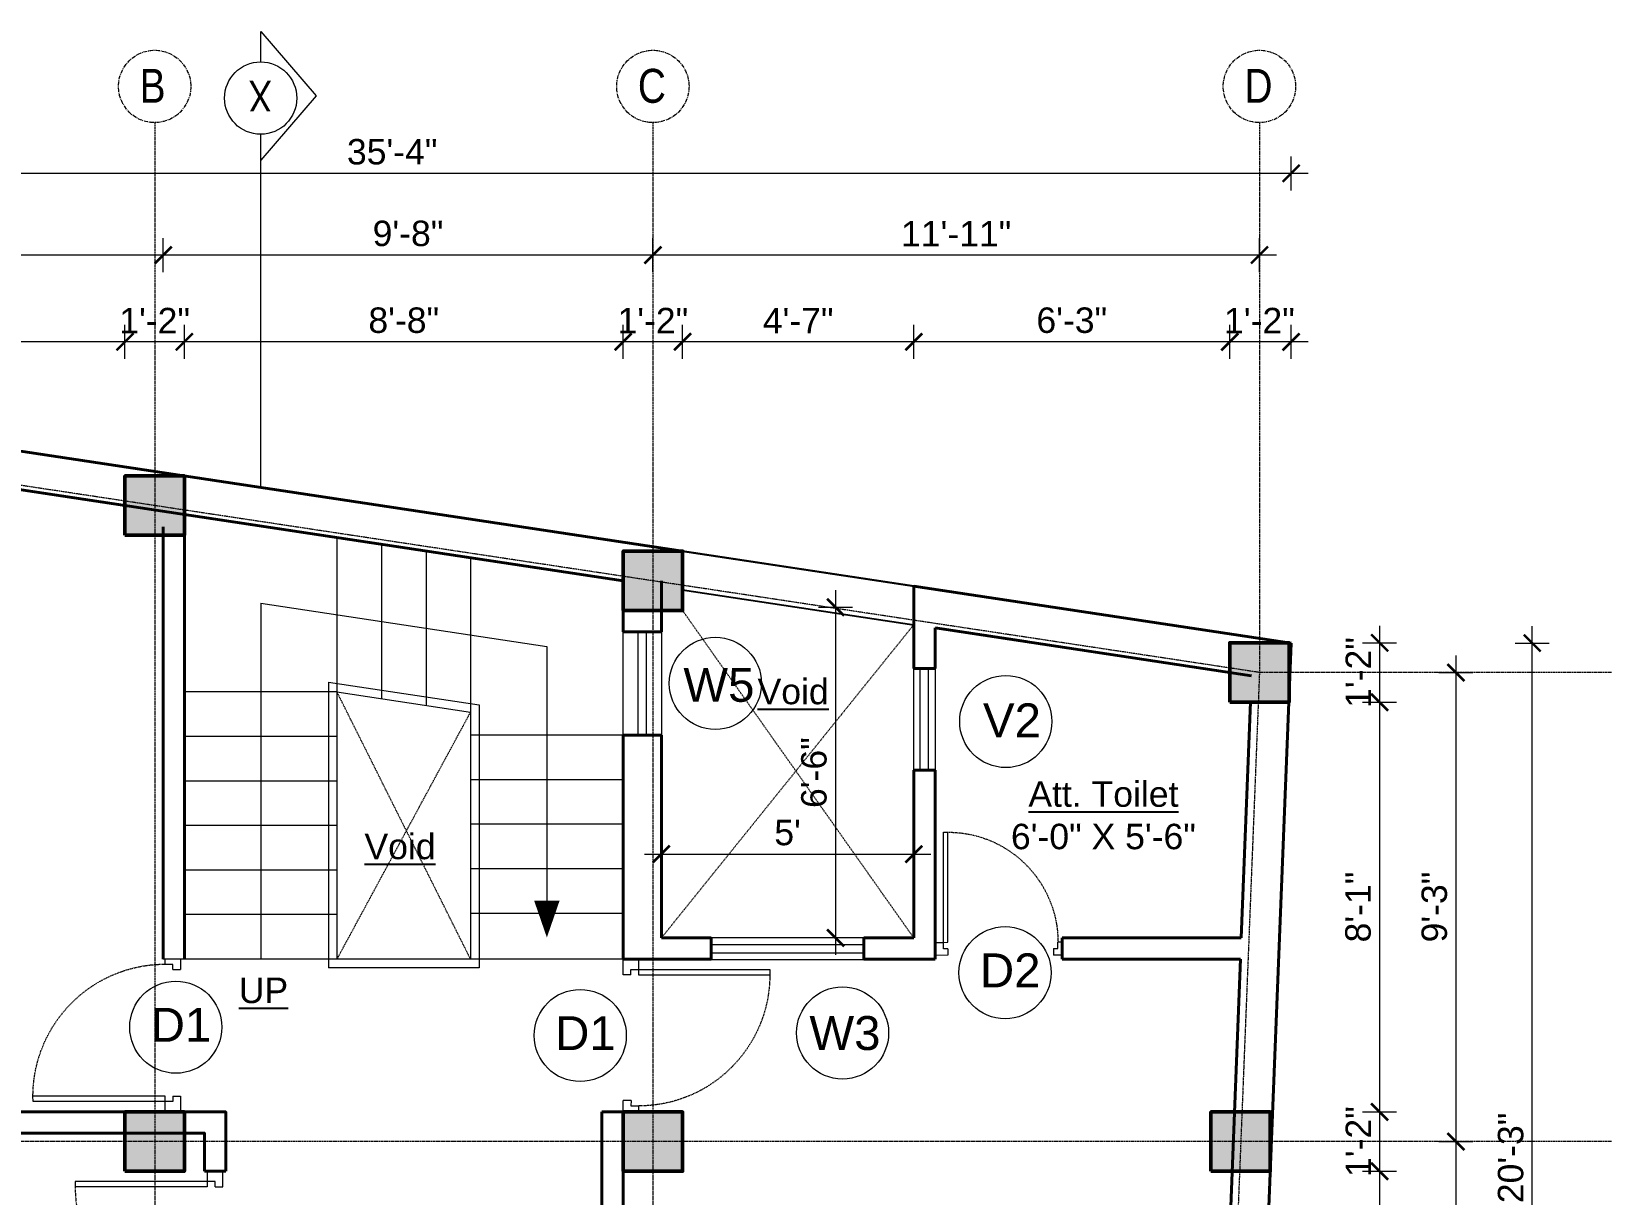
# Model space of a CAD drawing. Header units: inches. Extents: x 136316 to 155547, y -21384 to -17606.
# Drawn here: x 149038.8 to 149411.4, y -19644 to -19369.8 of the extents above; entities that cross this region are included whole.
import ezdxf

# ---------------------------------------------------------------- set-up
doc = ezdxf.new("R2010")
doc.units = ezdxf.units.IN
doc.header["$LTSCALE"] = 0.5
doc.header["$MEASUREMENT"] = 0
doc.header["$PDMODE"] = 66
doc.linetypes.add('CENTER', pattern=[2, 1.25, -0.25, 0.25, -0.25])
doc.linetypes.add('HIDDEN', pattern=[0.375, 0.25, -0.125])
for name, color, linetype, lineweight in [('Annotate-Lite.w', 177, 'Continuous', 9), ('Annotations-Bold.w', 177, 'Continuous', 13), ('C-COLUMN', 1, 'Continuous', 50), ('DIM', 4, 'Continuous', 5), ('DIM 1-100', 4, 'Continuous', 13), ('Door-Window.w', 4, 'Continuous', 15), ('HACTH', 253, 'Continuous', 9), ('stair', 132, 'Continuous', 13), ('TEXT', 220, 'Continuous', 9), ('Toilet', 7, 'Continuous', 25), ('wall', 1, 'Continuous', 40), ('wall light', 6, 'Continuous', 25), ('window', 4, 'Continuous', 13)]:
    doc.layers.add(name, color=color, linetype=linetype, lineweight=lineweight)
doc.styles.add('ARAIL', font='ARIALN.TTF')
doc.styles.add('arial.', font='arial.ttf')
doc.styles.add('gaurav', font='arial.ttf')
doc.styles.get("Standard").update_dxf_attribs({"font": 'arial.ttf'})
doc.dimstyles.new('1 by 96', dxfattribs={"dimtxt": 6, "dimasz": 4, "dimexe": 4, "dimexo": 4, "dimgap": 2, "dimtad": 1, "dimdec": 0, "dimzin": 0, "dimdsep": 46, "dimlunit": 4, "dimtxsty": 'Standard', "dimblk": 'ARCHTICK', "dimcen": 0, "dimdle": 4, "dimadec": 0, "dimazin": 0, "dimtfac": 1, "dimtdec": 0, "dimtix": 1, "dimtofl": 0, "dimtmove": 1, "dimatfit": 3, "dimldrblk": 'ARCHTICK', "dimfxl": 4, "dimfxlon": 1, "dimtolj": 1, "dimtzin": 0, "dimlwd": -1, "dimlwe": -1, "dimarcsym": 0})

# ---------------------------------------------------------------- blocks, each defined once
blk = doc.blocks.new('3-0')
at = {"ltscale": 3}
for p, q in [((11063.05, 10097.68), (11065.97, 10099.9)), ((11065.97, 10099.9), (11066.71, 10098.92)), ((11063.05, 10097.68), (11064.53, 10095.73)), ((11065.99, 10096.84), (11064.53, 10095.73)), ((11065.25, 10097.81), (11066.71, 10098.92)), ((11065.99, 10096.84), (11065.25, 10097.81)), ((11085.5, 10074.13), (11110.32, 10092.96)), ((11111.05, 10091.97), (11110.32, 10092.96)), ((11086.24, 10073.15), (11111.05, 10091.97)), ((11086.24, 10073.15), (11085.5, 10074.13)), ((11084.04, 10073.02), (11082.57, 10071.91)), ((11082.57, 10071.91), (11084.79, 10068.98)), ((11084.04, 10073.02), (11084.78, 10072.04)), ((11084.78, 10072.04), (11086.24, 10073.15)), ((11084.79, 10068.98), (11087.72, 10071.2)), ((11087.72, 10071.2), (11086.24, 10073.15))]:
    blk.add_line(p, q, dxfattribs=at)
at = {"layer": 'Door-Window.w', "color": 9, "linetype": 'HIDDEN', "lineweight": 18}
blk.add_arc((11085.5, 10074.13), 31.16, 37.1906, 127.1465, dxfattribs=at)
blk = doc.blocks.new('_ArchTick')
at = {"color": 0, "linetype": 'ByBlock', "const_width": 0.15}
blk.add_lwpolyline([(-0.5, -0.5), (0.5, 0.5)], dxfattribs=at)
blk = doc.blocks.new('*D372')
at = {"layer": 'Defpoints', "color": 0, "transparency": 16777216}
for p in [(149246.86, -19563.72), (149187.32, -19583.5), (149246.86, -19583.5)]:
    blk.add_point(p, dxfattribs=at)
at = {"layer": 'DIM 1-100', "color": 0, "transparency": 16777216}
for p, q in [((149187.32, -19567.72), (149187.32, -19559.72)), ((149246.86, -19567.72), (149246.86, -19559.72)), ((149183.32, -19563.72), (149250.86, -19563.72))]:
    blk.add_line(p, q, dxfattribs=at)
at = {"layer": 'DIM 1-100', "color": 0, "transparency": 16777216, "xscale": 4, "yscale": 4, "zscale": 4, "rotation": 180}
blk.add_blockref('_ArchTick', (149187.32, -19563.72), dxfattribs=at)
at = {"layer": 'DIM 1-100', "color": 0, "transparency": 16777216, "xscale": 4, "yscale": 4, "zscale": 4}
blk.add_blockref('_ArchTick', (149246.86, -19563.72), dxfattribs=at)
at = {"layer": 'DIM 1-100', "color": 0, "transparency": 16777216, "insert": (149217.09, -19558.67), "char_height": 6, "attachment_point": 5}
blk.add_mtext("\\A1;5'", dxfattribs=at)
blk = doc.blocks.new('*D299')
at = {"layer": 'Defpoints', "color": 0, "transparency": 16777216}
for p in [(149219.59, -19505.51), (149228.4, -19583.5), (149246.86, -19583.5)]:
    blk.add_point(p, dxfattribs=at)
at = {"layer": 'DIM 1-100', "color": 0, "transparency": 16777216}
for p, q in [((149228.4, -19501.51), (149228.4, -19587.5)), ((149224.4, -19505.51), (149232.4, -19505.51)), ((149232.4, -19583.5), (149224.4, -19583.5))]:
    blk.add_line(p, q, dxfattribs=at)
at = {"layer": 'DIM 1-100', "color": 0, "transparency": 16777216, "xscale": 4, "yscale": 4, "zscale": 4}
for p, rotation in [((149228.4, -19505.51), 90), ((149228.4, -19583.5), 270)]:
    blk.add_blockref('_ArchTick', p, dxfattribs=dict(at, rotation=rotation))
at = {"layer": 'DIM 1-100', "color": 0, "transparency": 16777216, "insert": (149223.33, -19544.51), "char_height": 6, "attachment_point": 5, "rotation": 90}
blk.add_mtext('\\A1;6\'-6"', dxfattribs=at)
blk = doc.blocks.new('*D373')
at = {"layer": 'Defpoints', "color": 0, "transparency": 16777216}
for p in [(149321.38, -19442.94), (149321.38, -19513.9), (149335.85, -19513.97)]:
    blk.add_point(p, dxfattribs=at)
at = {"layer": 'DIM 1-100', "color": 0, "transparency": 16777216}
for p, q in [((149321.38, -19446.94), (149321.38, -19438.94)), ((149335.85, -19446.94), (149335.85, -19438.94)), ((149339.85, -19442.94), (149317.38, -19442.94))]:
    blk.add_line(p, q, dxfattribs=at)
at = {"layer": 'DIM 1-100', "color": 0, "transparency": 16777216, "xscale": 4, "yscale": 4, "zscale": 4, "rotation": 180}
blk.add_blockref('_ArchTick', (149321.38, -19442.94), dxfattribs=at)
at = {"layer": 'DIM 1-100', "color": 0, "transparency": 16777216, "xscale": 4, "yscale": 4, "zscale": 4}
blk.add_blockref('_ArchTick', (149335.85, -19442.94), dxfattribs=at)
at = {"layer": 'DIM 1-100', "color": 0, "transparency": 16777216, "insert": (149328.38, -19437.93), "char_height": 6, "attachment_point": 5}
blk.add_mtext('\\A1;1\'-2"', dxfattribs=at)
blk = doc.blocks.new('*D349')
at = {"layer": 'Defpoints', "color": 0, "transparency": 16777216}
for p in [(149246.86, -19442.94), (149246.86, -19500.53), (149321.38, -19513.9)]:
    blk.add_point(p, dxfattribs=at)
at = {"layer": 'DIM 1-100', "color": 0, "transparency": 16777216}
for p, q in [((149246.86, -19446.94), (149246.86, -19438.94)), ((149321.38, -19446.94), (149321.38, -19438.94)), ((149325.38, -19442.94), (149242.86, -19442.94))]:
    blk.add_line(p, q, dxfattribs=at)
at = {"layer": 'DIM 1-100', "color": 0, "transparency": 16777216, "xscale": 4, "yscale": 4, "zscale": 4, "rotation": 180}
blk.add_blockref('_ArchTick', (149246.86, -19442.94), dxfattribs=at)
at = {"layer": 'DIM 1-100', "color": 0, "transparency": 16777216, "xscale": 4, "yscale": 4, "zscale": 4}
blk.add_blockref('_ArchTick', (149321.38, -19442.94), dxfattribs=at)
at = {"layer": 'DIM 1-100', "color": 0, "transparency": 16777216, "insert": (149284.12, -19437.88), "char_height": 6, "attachment_point": 5}
blk.add_mtext('\\A1;6\'-3"', dxfattribs=at)
blk = doc.blocks.new('*D350')
at = {"layer": 'Defpoints', "color": 0, "transparency": 16777216}
for p in [(149192.32, -19442.94), (149192.32, -19492.29), (149246.86, -19500.53)]:
    blk.add_point(p, dxfattribs=at)
at = {"layer": 'DIM 1-100', "color": 0, "transparency": 16777216}
for p, q in [((149192.32, -19446.94), (149192.32, -19438.94)), ((149246.86, -19446.94), (149246.86, -19438.94)), ((149250.86, -19442.94), (149188.32, -19442.94))]:
    blk.add_line(p, q, dxfattribs=at)
at = {"layer": 'DIM 1-100', "color": 0, "transparency": 16777216, "xscale": 4, "yscale": 4, "zscale": 4, "rotation": 180}
blk.add_blockref('_ArchTick', (149192.32, -19442.94), dxfattribs=at)
at = {"layer": 'DIM 1-100', "color": 0, "transparency": 16777216, "xscale": 4, "yscale": 4, "zscale": 4}
blk.add_blockref('_ArchTick', (149246.86, -19442.94), dxfattribs=at)
at = {"layer": 'DIM 1-100', "color": 0, "transparency": 16777216, "insert": (149219.59, -19437.94), "char_height": 6, "attachment_point": 5}
blk.add_mtext('\\A1;4\'-7"', dxfattribs=at)
blk = doc.blocks.new('*D351')
at = {"layer": 'Defpoints', "color": 0, "transparency": 16777216}
for p in [(149178.32, -19442.94), (149178.32, -19492.29), (149192.32, -19492.29)]:
    blk.add_point(p, dxfattribs=at)
at = {"layer": 'DIM 1-100', "color": 0, "transparency": 16777216}
for p, q in [((149178.32, -19446.94), (149178.32, -19438.94)), ((149192.32, -19446.94), (149192.32, -19438.94)), ((149196.32, -19442.94), (149174.32, -19442.94))]:
    blk.add_line(p, q, dxfattribs=at)
at = {"layer": 'DIM 1-100', "color": 0, "transparency": 16777216, "xscale": 4, "yscale": 4, "zscale": 4, "rotation": 180}
blk.add_blockref('_ArchTick', (149178.32, -19442.94), dxfattribs=at)
at = {"layer": 'DIM 1-100', "color": 0, "transparency": 16777216, "xscale": 4, "yscale": 4, "zscale": 4}
blk.add_blockref('_ArchTick', (149192.32, -19442.94), dxfattribs=at)
at = {"layer": 'DIM 1-100', "color": 0, "transparency": 16777216, "insert": (149185.32, -19437.93), "char_height": 6, "attachment_point": 5}
blk.add_mtext('\\A1;1\'-2"', dxfattribs=at)
blk = doc.blocks.new('*D352')
at = {"layer": 'Defpoints', "color": 0, "transparency": 16777216}
for p in [(149074.82, -19442.94), (149074.82, -19474.55), (149178.32, -19492.29)]:
    blk.add_point(p, dxfattribs=at)
at = {"layer": 'DIM 1-100', "color": 0, "transparency": 16777216}
for p, q in [((149074.82, -19446.94), (149074.82, -19438.94)), ((149178.32, -19446.94), (149178.32, -19438.94)), ((149182.32, -19442.94), (149070.82, -19442.94))]:
    blk.add_line(p, q, dxfattribs=at)
at = {"layer": 'DIM 1-100', "color": 0, "transparency": 16777216, "xscale": 4, "yscale": 4, "zscale": 4, "rotation": 180}
blk.add_blockref('_ArchTick', (149074.82, -19442.94), dxfattribs=at)
at = {"layer": 'DIM 1-100', "color": 0, "transparency": 16777216, "xscale": 4, "yscale": 4, "zscale": 4}
blk.add_blockref('_ArchTick', (149178.32, -19442.94), dxfattribs=at)
at = {"layer": 'DIM 1-100', "color": 0, "transparency": 16777216, "insert": (149126.57, -19437.88), "char_height": 6, "attachment_point": 5}
blk.add_mtext('\\A1;8\'-8"', dxfattribs=at)
blk = doc.blocks.new('*D353')
at = {"layer": 'Defpoints', "color": 0, "transparency": 16777216}
for p in [(149060.82, -19442.94), (149060.82, -19474.55), (149074.82, -19474.55)]:
    blk.add_point(p, dxfattribs=at)
at = {"layer": 'DIM 1-100', "color": 0, "transparency": 16777216}
for p, q in [((149060.82, -19446.94), (149060.82, -19438.94)), ((149074.82, -19446.94), (149074.82, -19438.94)), ((149078.82, -19442.94), (149056.82, -19442.94))]:
    blk.add_line(p, q, dxfattribs=at)
at = {"layer": 'DIM 1-100', "color": 0, "transparency": 16777216, "xscale": 4, "yscale": 4, "zscale": 4, "rotation": 180}
blk.add_blockref('_ArchTick', (149060.82, -19442.94), dxfattribs=at)
at = {"layer": 'DIM 1-100', "color": 0, "transparency": 16777216, "xscale": 4, "yscale": 4, "zscale": 4}
blk.add_blockref('_ArchTick', (149074.82, -19442.94), dxfattribs=at)
at = {"layer": 'DIM 1-100', "color": 0, "transparency": 16777216, "insert": (149067.82, -19437.93), "char_height": 6, "attachment_point": 5}
blk.add_mtext('\\A1;1\'-2"', dxfattribs=at)
blk = doc.blocks.new('*D354')
at = {"layer": 'Defpoints', "color": 0, "transparency": 16777216}
for p in [(148948.17, -19442.94), (148948.17, -19469.43), (149060.82, -19474.55)]:
    blk.add_point(p, dxfattribs=at)
at = {"layer": 'DIM 1-100', "color": 0, "transparency": 16777216}
for p, q in [((148948.17, -19446.94), (148948.17, -19438.94)), ((149060.82, -19446.94), (149060.82, -19438.94)), ((149064.82, -19442.94), (148944.17, -19442.94))]:
    blk.add_line(p, q, dxfattribs=at)
at = {"layer": 'DIM 1-100', "color": 0, "transparency": 16777216, "xscale": 4, "yscale": 4, "zscale": 4, "rotation": 180}
blk.add_blockref('_ArchTick', (148948.17, -19442.94), dxfattribs=at)
at = {"layer": 'DIM 1-100', "color": 0, "transparency": 16777216, "xscale": 4, "yscale": 4, "zscale": 4}
blk.add_blockref('_ArchTick', (149060.82, -19442.94), dxfattribs=at)
at = {"layer": 'DIM 1-100', "color": 0, "transparency": 16777216, "insert": (149004.49, -19437.88), "char_height": 6, "attachment_point": 5}
blk.add_mtext('\\A1;9\'-5"', dxfattribs=at)
blk = doc.blocks.new('*D357')
at = {"layer": 'Defpoints', "color": 0, "transparency": 16777216}
for p in [(149185.32, -19422.48), (149185.32, -19499.29), (149328.38, -19520.9)]:
    blk.add_point(p, dxfattribs=at)
at = {"layer": 'DIM 1-100', "color": 0, "transparency": 16777216}
for p, q in [((149185.32, -19426.48), (149185.32, -19418.48)), ((149328.38, -19426.48), (149328.38, -19418.48)), ((149332.38, -19422.48), (149181.32, -19422.48))]:
    blk.add_line(p, q, dxfattribs=at)
at = {"layer": 'DIM 1-100', "color": 0, "transparency": 16777216, "xscale": 4, "yscale": 4, "zscale": 4, "rotation": 180}
blk.add_blockref('_ArchTick', (149185.32, -19422.48), dxfattribs=at)
at = {"layer": 'DIM 1-100', "color": 0, "transparency": 16777216, "xscale": 4, "yscale": 4, "zscale": 4}
blk.add_blockref('_ArchTick', (149328.38, -19422.48), dxfattribs=at)
at = {"layer": 'DIM 1-100', "color": 0, "transparency": 16777216, "insert": (149256.85, -19417.46), "char_height": 6, "attachment_point": 5}
blk.add_mtext('\\A1;11\'-11"', dxfattribs=at)
blk = doc.blocks.new('*D358')
at = {"layer": 'Defpoints', "color": 0, "transparency": 16777216}
for p in [(149069.82, -19422.48), (149069.82, -19486.55), (149185.32, -19499.29)]:
    blk.add_point(p, dxfattribs=at)
at = {"layer": 'DIM 1-100', "color": 0, "transparency": 16777216}
for p, q in [((149069.82, -19426.48), (149069.82, -19418.48)), ((149185.32, -19426.48), (149185.32, -19418.48)), ((149189.32, -19422.48), (149065.82, -19422.48))]:
    blk.add_line(p, q, dxfattribs=at)
at = {"layer": 'DIM 1-100', "color": 0, "transparency": 16777216, "xscale": 4, "yscale": 4, "zscale": 4, "rotation": 180}
blk.add_blockref('_ArchTick', (149069.82, -19422.48), dxfattribs=at)
at = {"layer": 'DIM 1-100', "color": 0, "transparency": 16777216, "xscale": 4, "yscale": 4, "zscale": 4}
blk.add_blockref('_ArchTick', (149185.32, -19422.48), dxfattribs=at)
at = {"layer": 'DIM 1-100', "color": 0, "transparency": 16777216, "insert": (149127.57, -19417.41), "char_height": 6, "attachment_point": 5}
blk.add_mtext('\\A1;9\'-8"', dxfattribs=at)
blk = doc.blocks.new('*D359')
at = {"layer": 'Defpoints', "color": 0, "transparency": 16777216}
for p in [(148941.17, -19422.48), (148941.17, -19462.43), (149069.82, -19486.55)]:
    blk.add_point(p, dxfattribs=at)
at = {"layer": 'DIM 1-100', "color": 0, "transparency": 16777216}
for p, q in [((148941.17, -19426.48), (148941.17, -19418.48)), ((149069.82, -19426.48), (149069.82, -19418.48)), ((149073.82, -19422.48), (148937.17, -19422.48))]:
    blk.add_line(p, q, dxfattribs=at)
at = {"layer": 'DIM 1-100', "color": 0, "transparency": 16777216, "xscale": 4, "yscale": 4, "zscale": 4, "rotation": 180}
blk.add_blockref('_ArchTick', (148941.17, -19422.48), dxfattribs=at)
at = {"layer": 'DIM 1-100', "color": 0, "transparency": 16777216, "xscale": 4, "yscale": 4, "zscale": 4}
blk.add_blockref('_ArchTick', (149069.82, -19422.48), dxfattribs=at)
at = {"layer": 'DIM 1-100', "color": 0, "transparency": 16777216, "insert": (149005.49, -19417.41), "char_height": 6, "attachment_point": 5}
blk.add_mtext('\\A1;10\'-9"', dxfattribs=at)
blk = doc.blocks.new('*D284')
at = {"layer": 'Defpoints', "color": 0, "transparency": 16777216}
for p in [(148911.84, -19403.23), (148911.84, -19449.95), (149335.85, -19513.97)]:
    blk.add_point(p, dxfattribs=at)
at = {"layer": 'DIM 1-100', "color": 0, "transparency": 16777216}
for p, q in [((148911.84, -19407.23), (148911.84, -19399.23)), ((149335.85, -19407.23), (149335.85, -19399.23)), ((149339.85, -19403.23), (148907.84, -19403.23))]:
    blk.add_line(p, q, dxfattribs=at)
at = {"layer": 'DIM 1-100', "color": 0, "transparency": 16777216, "xscale": 4, "yscale": 4, "zscale": 4, "rotation": 180}
blk.add_blockref('_ArchTick', (148911.84, -19403.23), dxfattribs=at)
at = {"layer": 'DIM 1-100', "color": 0, "transparency": 16777216, "xscale": 4, "yscale": 4, "zscale": 4}
blk.add_blockref('_ArchTick', (149335.85, -19403.23), dxfattribs=at)
at = {"layer": 'DIM 1-100', "color": 0, "transparency": 16777216, "insert": (149123.84, -19398.16), "char_height": 6, "attachment_point": 5}
blk.add_mtext('\\A1;35\'-4"', dxfattribs=at)
blk = doc.blocks.new('*D285')
at = {"layer": 'Defpoints', "color": 0, "transparency": 16777216}
for p in [(149335.38, -19513.9), (149335.38, -19527.9), (149356.72, -19527.9)]:
    blk.add_point(p, dxfattribs=at)
at = {"layer": 'DIM 1-100', "color": 0, "transparency": 16777216}
for p, q in [((149356.72, -19509.9), (149356.72, -19531.9)), ((149352.72, -19513.9), (149360.72, -19513.9)), ((149352.72, -19527.9), (149360.72, -19527.9))]:
    blk.add_line(p, q, dxfattribs=at)
at = {"layer": 'DIM 1-100', "color": 0, "transparency": 16777216, "xscale": 4, "yscale": 4, "zscale": 4}
for p, rotation in [((149356.72, -19513.9), 90), ((149356.72, -19527.9), 270)]:
    blk.add_blockref('_ArchTick', p, dxfattribs=dict(at, rotation=rotation))
at = {"layer": 'DIM 1-100', "color": 0, "transparency": 16777216, "insert": (149351.7, -19520.9), "char_height": 6, "attachment_point": 5, "rotation": 90}
blk.add_mtext('\\A1;1\'-2"', dxfattribs=at)
blk = doc.blocks.new('*D286')
at = {"layer": 'Defpoints', "color": 0, "transparency": 16777216}
for p in [(149335.38, -19527.9), (149330.94, -19624.5), (149356.72, -19624.5)]:
    blk.add_point(p, dxfattribs=at)
at = {"layer": 'DIM 1-100', "color": 0, "transparency": 16777216}
for p, q in [((149356.72, -19523.9), (149356.72, -19628.5)), ((149352.72, -19527.9), (149360.72, -19527.9)), ((149352.72, -19624.5), (149360.72, -19624.5))]:
    blk.add_line(p, q, dxfattribs=at)
at = {"layer": 'DIM 1-100', "color": 0, "transparency": 16777216, "xscale": 4, "yscale": 4, "zscale": 4}
for p, rotation in [((149356.72, -19527.9), 90), ((149356.72, -19624.5), 270)]:
    blk.add_blockref('_ArchTick', p, dxfattribs=dict(at, rotation=rotation))
at = {"layer": 'DIM 1-100', "color": 0, "transparency": 16777216, "insert": (149351.65, -19576.2), "char_height": 6, "attachment_point": 5, "rotation": 90}
blk.add_mtext('\\A1;8\'-1"', dxfattribs=at)
blk = doc.blocks.new('*D287')
at = {"layer": 'Defpoints', "color": 0, "transparency": 16777216}
for p in [(149330.94, -19624.5), (149330.94, -19638.5), (149356.72, -19638.5)]:
    blk.add_point(p, dxfattribs=at)
at = {"layer": 'DIM 1-100', "color": 0, "transparency": 16777216}
for p, q in [((149356.72, -19620.5), (149356.72, -19642.5)), ((149352.72, -19624.5), (149360.72, -19624.5)), ((149352.72, -19638.5), (149360.72, -19638.5))]:
    blk.add_line(p, q, dxfattribs=at)
at = {"layer": 'DIM 1-100', "color": 0, "transparency": 16777216, "xscale": 4, "yscale": 4, "zscale": 4}
for p, rotation in [((149356.72, -19624.5), 90), ((149356.72, -19638.5), 270)]:
    blk.add_blockref('_ArchTick', p, dxfattribs=dict(at, rotation=rotation))
at = {"layer": 'DIM 1-100', "color": 0, "transparency": 16777216, "insert": (149351.7, -19631.5), "char_height": 6, "attachment_point": 5, "rotation": 90}
blk.add_mtext('\\A1;1\'-2"', dxfattribs=at)
blk = doc.blocks.new('*D288')
at = {"layer": 'Defpoints', "color": 0, "transparency": 16777216}
for p in [(149330.94, -19638.5), (149326.27, -19742.73), (149356.72, -19742.73)]:
    blk.add_point(p, dxfattribs=at)
at = {"layer": 'DIM 1-100', "color": 0, "transparency": 16777216}
for p, q in [((149356.72, -19634.5), (149356.72, -19746.73)), ((149352.72, -19638.5), (149360.72, -19638.5)), ((149352.72, -19742.73), (149360.72, -19742.73))]:
    blk.add_line(p, q, dxfattribs=at)
at = {"layer": 'DIM 1-100', "color": 0, "transparency": 16777216, "xscale": 4, "yscale": 4, "zscale": 4}
for p, rotation in [((149356.72, -19638.5), 90), ((149356.72, -19742.73), 270)]:
    blk.add_blockref('_ArchTick', p, dxfattribs=dict(at, rotation=rotation))
at = {"layer": 'DIM 1-100', "color": 0, "transparency": 16777216, "insert": (149351.65, -19690.61), "char_height": 6, "attachment_point": 5, "rotation": 90}
blk.add_mtext('\\A1;8\'-8"', dxfattribs=at)
blk = doc.blocks.new('*D290')
at = {"layer": 'Defpoints', "color": 0, "transparency": 16777216}
for p in [(149335.38, -19520.9), (149331.21, -19631.5), (149374.72, -19631.5)]:
    blk.add_point(p, dxfattribs=at)
at = {"layer": 'DIM 1-100', "color": 0, "transparency": 16777216}
for p, q in [((149374.72, -19516.9), (149374.72, -19635.5)), ((149370.72, -19520.9), (149378.72, -19520.9)), ((149370.72, -19631.5), (149378.72, -19631.5))]:
    blk.add_line(p, q, dxfattribs=at)
at = {"layer": 'DIM 1-100', "color": 0, "transparency": 16777216, "xscale": 4, "yscale": 4, "zscale": 4}
for p, rotation in [((149374.72, -19520.9), 90), ((149374.72, -19631.5), 270)]:
    blk.add_blockref('_ArchTick', p, dxfattribs=dict(at, rotation=rotation))
at = {"layer": 'DIM 1-100', "color": 0, "transparency": 16777216, "insert": (149369.65, -19576.2), "char_height": 6, "attachment_point": 5, "rotation": 90}
blk.add_mtext('\\A1;9\'-3"', dxfattribs=at)
blk = doc.blocks.new('*D291')
at = {"layer": 'Defpoints', "color": 0, "transparency": 16777216}
for p in [(149331.21, -19631.5), (149326.55, -19749.73), (149374.72, -19749.73)]:
    blk.add_point(p, dxfattribs=at)
at = {"layer": 'DIM 1-100', "color": 0, "transparency": 16777216}
for p, q in [((149374.72, -19627.5), (149374.72, -19753.73)), ((149370.72, -19631.5), (149378.72, -19631.5)), ((149370.72, -19749.73), (149378.72, -19749.73))]:
    blk.add_line(p, q, dxfattribs=at)
at = {"layer": 'DIM 1-100', "color": 0, "transparency": 16777216, "xscale": 4, "yscale": 4, "zscale": 4}
for p, rotation in [((149374.72, -19631.5), 90), ((149374.72, -19749.73), 270)]:
    blk.add_blockref('_ArchTick', p, dxfattribs=dict(at, rotation=rotation))
at = {"layer": 'DIM 1-100', "color": 0, "transparency": 16777216, "insert": (149369.65, -19690.61), "char_height": 6, "attachment_point": 5, "rotation": 90}
blk.add_mtext('\\A1;9\'-10"', dxfattribs=at)
blk = doc.blocks.new('*D292')
at = {"layer": 'Defpoints', "color": 0, "transparency": 16777216}
for p in [(149335.85, -19513.97), (149392.72, -19513.97), (149326.27, -19756.73)]:
    blk.add_point(p, dxfattribs=at)
at = {"layer": 'DIM 1-100', "color": 0, "transparency": 16777216}
for p, q in [((149392.72, -19760.73), (149392.72, -19509.97)), ((149388.72, -19513.97), (149396.72, -19513.97)), ((149388.72, -19756.73), (149396.72, -19756.73))]:
    blk.add_line(p, q, dxfattribs=at)
at = {"layer": 'DIM 1-100', "color": 0, "transparency": 16777216, "xscale": 4, "yscale": 4, "zscale": 4}
for p, rotation in [((149392.72, -19513.97), 90), ((149392.72, -19756.73), 270)]:
    blk.add_blockref('_ArchTick', p, dxfattribs=dict(at, rotation=rotation))
at = {"layer": 'DIM 1-100', "color": 0, "transparency": 16777216, "insert": (149387.65, -19635.35), "char_height": 6, "attachment_point": 5, "rotation": 90}
blk.add_mtext('\\A1;20\'-3"', dxfattribs=at)

msp = doc.modelspace()

# ---------------------------------------------------------------- hatches: boundary and pattern name
at = {"layer": 'C-COLUMN'}
h = msp.add_hatch(color=256, dxfattribs=at)
h.dxf.hatch_style = 1
h.paths.add_polyline_path([(149074.82, -19474.55), (149060.82, -19474.55), (149060.82, -19488.55), (149074.82, -19488.55)])
h = msp.add_hatch(color=256, dxfattribs=at)
h.dxf.hatch_style = 1
h.paths.add_polyline_path([(149192.32, -19492.29), (149178.32, -19492.29), (149178.32, -19506.29), (149192.32, -19506.29)])
h = msp.add_hatch(color=256, dxfattribs=at)
h.dxf.hatch_style = 1
h.paths.add_polyline_path([(149335.38, -19513.9), (149321.38, -19513.9), (149321.38, -19527.9), (149335.38, -19527.9)])
h = msp.add_hatch(color=256, dxfattribs=at)
h.dxf.hatch_style = 1
h.paths.add_polyline_path([(149074.82, -19624.5), (149060.82, -19624.5), (149060.82, -19638.5), (149074.82, -19638.5)])
h = msp.add_hatch(color=256, dxfattribs=at)
h.dxf.hatch_style = 1
h.paths.add_polyline_path([(149192.32, -19624.5), (149178.32, -19624.5), (149178.32, -19638.5), (149192.32, -19638.5)])
h = msp.add_hatch(color=256, dxfattribs=at)
h.dxf.hatch_style = 1
h.paths.add_polyline_path([(149330.94, -19624.5), (149316.94, -19624.5), (149316.94, -19638.5), (149330.94, -19638.5)])

# ---------------------------------------------------------------- linework, layer by layer
at = {"layer": 'Annotate-Lite.w', "ltscale": 0.005}
for centre in [(149200.06, -19523.46), (149268.55, -19532.46), (149268.38, -19591.68), (149072.8, -19604.53), (149168.19, -19606.49), (149230.06, -19605.89)]:
    msp.add_circle(centre, 10.86, dxfattribs=at)
at = {"layer": 'Annotations-Bold.w', "linetype": 'CENTER', "ltscale": 0.3}
for p, q in [((149067.82, -19391.25), (149067.82, -19838)), ((149185.32, -19391.25), (149185.32, -19838)), ((149411.39, -19631.5), (148851.17, -19631.5))]:
    msp.add_line(p, q, dxfattribs=at)
for points in [[(149328.38, -19391.25), (149328.38, -19520.9), (149319.27, -19749.73), (149319.27, -19838)], [(149411.39, -19520.9), (149328.38, -19520.9), (149185.32, -19499.29), (149067.82, -19481.55), (148941.17, -19462.43), (148851.17, -19462.43)]]:
    msp.add_lwpolyline(points, dxfattribs=at)
at = {"layer": 'Annotations-Bold.w', "linetype": 'CENTER', "ltscale": 1.5}
for centre in [(149067.82, -19382.72), (149185.32, -19382.72), (149328.38, -19382.72)]:
    msp.add_circle(centre, 8.53, dxfattribs=at)
at = {"layer": 'C-COLUMN'}
for points in [[(149060.82, -19488.55), (149074.82, -19488.55), (149074.82, -19474.55), (149060.82, -19474.55)], [(149178.32, -19506.29), (149192.32, -19506.29), (149192.32, -19492.29), (149178.32, -19492.29)], [(149321.38, -19527.9), (149335.38, -19527.9), (149335.38, -19513.9), (149321.38, -19513.9)], [(149060.82, -19638.5), (149074.82, -19638.5), (149074.82, -19624.5), (149060.82, -19624.5)], [(149178.32, -19638.5), (149192.32, -19638.5), (149192.32, -19624.5), (149178.32, -19624.5)], [(149316.94, -19638.5), (149330.94, -19638.5), (149330.94, -19624.5), (149316.94, -19624.5)]]:
    msp.add_lwpolyline(points, close=True, dxfattribs=at)
at = {"layer": 'Defpoints'}
msp.add_lwpolyline([(149335.85, -19513.97), (149326.27, -19756.73), (148934.17, -19756.73), (148934.28, -19453.33), (149335.85, -19513.97)], dxfattribs=at)
at = {"layer": 'DIM'}
for p, q in [((149092.82, -19504.58), (149092.82, -19588.5)), ((149092.82, -19504.58), (149160.32, -19514.77)), ((149160.32, -19514.77), (149160.32, -19574.7, 0))]:
    msp.add_line(p, q, dxfattribs=at)
at = {"layer": 'HACTH', "linetype": 'HIDDEN'}
for p, q in [((149246.86, -19583.5), (149192.32, -19506.29)), ((149246.86, -19509.63), (149187.32, -19583.5)), ((149142.32, -19588.5), (149110.82, -19525.5)), ((149110.82, -19588.5), (149142.32, -19530.26))]:
    msp.add_line(p, q, dxfattribs=at)
at = {"layer": 'stair', "linetype": 'ByBlock'}
for p, q in [((149110.82, -19489.09), (149110.82, -19525.5)), ((149121.32, -19490.68), (149121.32, -19527.08)), ((149131.82, -19492.26), (149131.82, -19528.67)), ((149142.32, -19493.85), (149142.32, -19530.26)), ((149108.82, -19523.18), (149144.32, -19528.53)), ((149108.82, -19523.18), (149108.82, -19590.5)), ((149110.82, -19525.5), (149074.82, -19525.5)), ((149110.82, -19525.5), (149142.32, -19530.26)), ((149110.82, -19525.5), (149110.82, -19588.5)), ((149142.32, -19530.26), (149142.32, -19588.5)), ((149144.32, -19528.53), (149144.32, -19590.5)), ((149110.82, -19536), (149074.82, -19536)), ((149110.82, -19546.5), (149074.82, -19546.5)), ((149110.82, -19557), (149074.82, -19557)), ((149110.82, -19567.5), (149074.82, -19567.5)), ((149110.82, -19578), (149074.82, -19578)), ((149178.32, -19588.5), (149069.82, -19588.5)), ((149144.32, -19590.5), (149108.82, -19590.5))]:
    msp.add_line(p, q, dxfattribs=at)
for points in [[(149178.32, -19535.69), (149142.32, -19535.69)], [(149178.32, -19546.19), (149142.32, -19546.19)], [(149178.32, -19556.69), (149142.32, -19556.69)], [(149178.32, -19567.19), (149142.32, -19567.19)], [(149178.32, -19577.69), (149142.32, -19577.69)]]:
    msp.add_lwpolyline(points, dxfattribs=at)
at = {"layer": 'stair', "linetype": 'ByBlock', "elevation": 0}
msp.add_lwpolyline([(149160.32, -19574.7, 6, 0, 0), (149160.32, -19583.38, 0, 0, 0)], format="xyseb", dxfattribs=at)
at = {"layer": 'TEXT'}
for points in [[(149092.82, -19376.94), (149092.82, -19369.8), (149105.9, -19384.94), (149092.82, -19400.08)], [(149092.82, -19477.27), (149092.82, -19394)]]:
    msp.add_lwpolyline(points, dxfattribs=at)
msp.add_circle((149092.82, -19385.47), 8.53, dxfattribs=at)
at = {"layer": 'Toilet'}
msp.add_line((149326.27, -19756.73), (149335.85, -19513.97), dxfattribs=at)
at = {"layer": 'wall'}
for p, q in [((149192.32, -19492.29), (148946.17, -19455.13)), ((149192.32, -19492.29), (148946.17, -19455.13)), ((149192.32, -19492.29), (148948.17, -19455.43)), ((149069.82, -19588.5), (149069.82, -19486.55)), ((149074.82, -19588.5), (149074.82, -19483.66)), ((149074.82, -19588.5), (149074.82, -19483.66)), ((149178.32, -19511.29), (149178.32, -19499.28)), ((149187.32, -19511.29), (149187.32, -19499.28)), ((149335.85, -19513.97), (149246.86, -19500.53)), ((149335.85, -19513.97), (149246.86, -19500.53)), ((149335.85, -19513.97), (149246.86, -19500.53)), ((149246.86, -19500.53), (149246.86, -19519.94)), ((149178.32, -19511.29), (149187.32, -19511.29)), ((149251.86, -19510.39), (149251.86, -19519.94)), ((149326.27, -19756.73), (149335.85, -19513.97)), ((149246.86, -19519.94), (149251.86, -19519.94)), ((149324.1, -19583.5), (149326.29, -19527.9)), ((149178.32, -19588.5), (149178.32, -19535.69)), ((149178.32, -19535.69), (149187.32, -19535.69)), ((149187.32, -19583.5), (149187.32, -19535.69)), ((149246.86, -19543.94), (149246.86, -19583.5)), ((149246.86, -19543.94), (149251.86, -19543.94)), ((149251.86, -19543.94), (149251.86, -19588.5)), ((149199.09, -19583.5), (149199.09, -19588.5)), ((149235.09, -19583.5), (149235.09, -19588.5)), ((149281.86, -19588.5), (149281.86, -19583.5)), ((149178.32, -19588.5), (149199.09, -19588.5)), ((149235.09, -19588.5), (149251.86, -19588.5)), ((149281.86, -19588.5), (149323.9, -19588.5)), ((149318.88, -19715.73), (149323.9, -19588.5)), ((149173.32, -19674.5), (149173.32, -19624.5)), ((149178.32, -19624.5), (149173.32, -19624.5)), ((149178.32, -19715.73), (149178.32, -19629.5)), ((149084.57, -19638.5), (149079.57, -19638.5))]:
    msp.add_line(p, q, dxfattribs=at)
for points in [[(149178.32, -19499.29), (148953.17, -19465.29)], [(149060.82, -19481.55), (148953.17, -19465.29)], [(149178.32, -19499.29), (149074.82, -19483.66)], [(149326.54, -19521.66), (149251.86, -19510.39)], [(149273.32, -19513.63), (149251.86, -19510.39)], [(149187.32, -19583.5), (149199.09, -19583.5)], [(149235.09, -19583.5), (149246.86, -19583.5)], [(149281.86, -19583.5), (149324.1, -19583.5)], [(148934.17, -19624.5), (149084.57, -19624.5), (149084.57, -19638.5)], [(148934.17, -19629.5), (149079.57, -19629.5), (149079.57, -19638.5)]]:
    msp.add_lwpolyline(points, dxfattribs=at)
at = {"layer": 'wall light'}
for points in [[(149246.86, -19500.53), (149192.32, -19492.29)], [(149192.32, -19501.4), (149246.86, -19509.63)]]:
    msp.add_lwpolyline(points, dxfattribs=at)
at = {"layer": 'window'}
for p, q in [((149178.32, -19535.69), (149178.32, -19511.29)), ((149181.82, -19535.69), (149181.82, -19511.29)), ((149183.82, -19535.69), (149183.82, -19511.29)), ((149187.32, -19511.29), (149187.32, -19535.69)), ((149246.86, -19543.94), (149246.86, -19519.94)), ((149248.36, -19543.94), (149248.36, -19519.94)), ((149250.36, -19543.94), (149250.36, -19519.94)), ((149251.86, -19519.94), (149251.86, -19543.94)), ((149235.09, -19583.5), (149199.09, -19583.5)), ((149199.09, -19585), (149235.09, -19585)), ((149199.09, -19587), (149235.09, -19587)), ((149199.06, -19588.54), (149235.09, -19588.54))]:
    msp.add_line(p, q, dxfattribs=at)

# ---------------------------------------------------------------- block references
at = {"layer": 'Door-Window.w', "linetype": 'ByBlock'}
for p, xscale, yscale, zscale, rotation in [((148167.95, -32017.15), -0.8331589850765497, 0.8331589850765497, 0.8331589850765497, 307.2669371386873), ((134366.87, -18277.07), -0.9929335375360637, 0.9929335375360642, 0.9929335375360642, 217.190858839614), ((163987.67, -20945.06), -0.9997905232426018, 0.9997905232426019, 0.9997905232426019, 37.19059523916115), ((163997.63, -18317.94), 0.9997905232426019, 0.9997905232426019, 0.9997905232426019, 142.8094047608388)]:
    msp.add_blockref('3-0', p, dxfattribs=dict(at, xscale=xscale, yscale=yscale, zscale=zscale, rotation=rotation))

# ---------------------------------------------------------------- texts
at = {"layer": 'Annotate-Lite.w', "ltscale": 0.005, "char_height": 8, "attachment_point": 1, "style": 'gaurav'}
for s, insert in [('W5', (149192.51, -19519.81)), ('V2', (149263.17, -19528.19)), ('D2', (149262.46, -19587.13)), ('D1', (149066.88, -19599.97)), ('D1', (149162.27, -19601.94)), ('W3', (149222.24, -19601.91))]:
    msp.add_mtext_dynamic_manual_height_columns(s, width=8, gutter_width=100, heights=[0], dxfattribs=dict(at, insert=insert))
at = {"layer": 'Annotations-Bold.w', "linetype": 'CENTER', "ltscale": 1.5, "char_height": 8, "attachment_point": 1, "style": 'ARAIL'}
for s, insert in [('B', (149064.28, -19378.58)), ('C', (149181.78, -19378.58)), ('D', (149324.84, -19378.58))]:
    msp.add_mtext_dynamic_manual_height_columns(s, width=6.5393, gutter_width=100, heights=[0], dxfattribs=dict(at, insert=insert))
at = {"layer": 'TEXT', "insert": (149089.97, -19388.56), "char_height": 7.2, "attachment_point": 3, "rotation": 180, "style": 'ARAIL'}
msp.add_mtext_dynamic_manual_height_columns('X', width=125.4648, gutter_width=90, heights=[0], dxfattribs=at)
at = {"layer": 'TEXT', "lineweight": -2, "char_height": 6, "width": 127.5059, "attachment_point": 5, "style": 'arial.'}
for s, insert in [('{\\LVoid}', (149218.4, -19525.43)), ('{\\LAtt. Toilet\\P}6\'-0" X 5\'-6"', (149291.58, -19554.61)), ('{\\LVoid}', (149125.69, -19561.96)), ('{\\LUP}', (149093.48, -19595.89))]:
    msp.add_mtext(s, dxfattribs=dict(at, insert=insert))

# ---------------------------------------------------------------- dimensions: what is measured, and where the dimension line sits
at = {"layer": 'DIM 1-100'}
for base, p1, p2, picture, middle in [((148911.84, -19403.23), (149335.85, -19513.97), (148911.84, -19449.95), '*D284', (149123.84, -19398.16)), ((148941.17, -19422.48), (149069.82, -19486.55), (148941.17, -19462.43), '*D359', (149005.49, -19417.41)), ((149069.81777052, -19422.4753938), (149185.31777052, -19499.29480565), (149069.81777052, -19486.55424114), '*D358', (149127.56777052, -19417.41195587)), ((149185.32, -19422.48), (149328.38, -19520.9), (149185.32, -19499.29), '*D357', (149256.85, -19417.46)), ((148948.17, -19442.94), (149060.82, -19474.55), (148948.17, -19469.43), '*D354', (149004.49, -19437.88)), ((149074.81777052, -19442.9441438), (149178.31777052, -19492.29480565), (149074.81777052, -19474.55424114), '*D352', (149126.56777052, -19437.88070587)), ((149192.32, -19442.94), (149246.86, -19500.53), (149192.32, -19492.29), '*D350', (149219.59, -19437.94)), ((149246.86, -19442.94), (149321.38, -19513.9), (149246.86, -19500.53), '*D349', (149284.12, -19437.88)), ((149246.86, -19563.72), (149187.32, -19583.5), (149246.86, -19583.5), '*D372', (149217.09, -19558.67))]:
    dim = msp.add_linear_dim(base=base, p1=p1, p2=p2, dimstyle='1 by 96', dxfattribs=at)
    dim.commit()
    dim.dimension.update_dxf_attribs({"geometry": picture, "text_midpoint": middle})
for base, p1, p2, picture, middle in [((149060.82, -19442.94), (149074.82, -19474.55), (149060.82, -19474.55), '*D353', (149067.82, -19442.94)), ((149178.32, -19442.94), (149192.32, -19492.29), (149178.32, -19492.29), '*D351', (149185.32, -19442.94)), ((149321.38, -19442.94), (149335.85, -19513.97), (149321.38, -19513.9), '*D373', (149328.38, -19442.94))]:
    dim = msp.add_linear_dim(base=base, p1=p1, p2=p2, dimstyle='1 by 96', dxfattribs=at)
    dim.commit()
    dim.dimension.update_dxf_attribs({"geometry": picture, "text_midpoint": middle, "dimtype": 160})
for base, p1, p2, picture, middle in [((149228.4, -19583.5), (149219.59, -19505.51), (149246.86, -19583.5), '*D299', (149223.33, -19544.51)), ((149392.72, -19513.97), (149326.27, -19756.73), (149335.85, -19513.97), '*D292', (149387.65, -19635.35)), ((149374.72, -19631.5), (149335.38, -19520.9), (149331.21, -19631.5), '*D290', (149369.65, -19576.2)), ((149356.72, -19624.5), (149335.38, -19527.9), (149330.94, -19624.5), '*D286', (149351.65, -19576.2)), ((149374.72, -19749.73), (149331.21, -19631.5), (149326.55, -19749.73), '*D291', (149369.65, -19690.61)), ((149356.72, -19742.73), (149330.94, -19638.5), (149326.27, -19742.73), '*D288', (149351.65, -19690.61))]:
    dim = msp.add_linear_dim(base=base, p1=p1, p2=p2, angle=90, dimstyle='1 by 96', dxfattribs=at)
    dim.commit()
    dim.dimension.update_dxf_attribs({"geometry": picture, "text_midpoint": middle})
for base, p1, p2, picture, middle in [((149356.72, -19527.9), (149335.38, -19513.9), (149335.38, -19527.9), '*D285', (149356.72, -19520.9)), ((149356.72, -19638.5), (149330.94, -19624.5), (149330.94, -19638.5), '*D287', (149356.72, -19631.5))]:
    dim = msp.add_linear_dim(base=base, p1=p1, p2=p2, angle=90, dimstyle='1 by 96', dxfattribs=at)
    dim.commit()
    dim.dimension.update_dxf_attribs({"geometry": picture, "text_midpoint": middle, "dimtype": 160})

doc.saveas('drawing.dxf')
